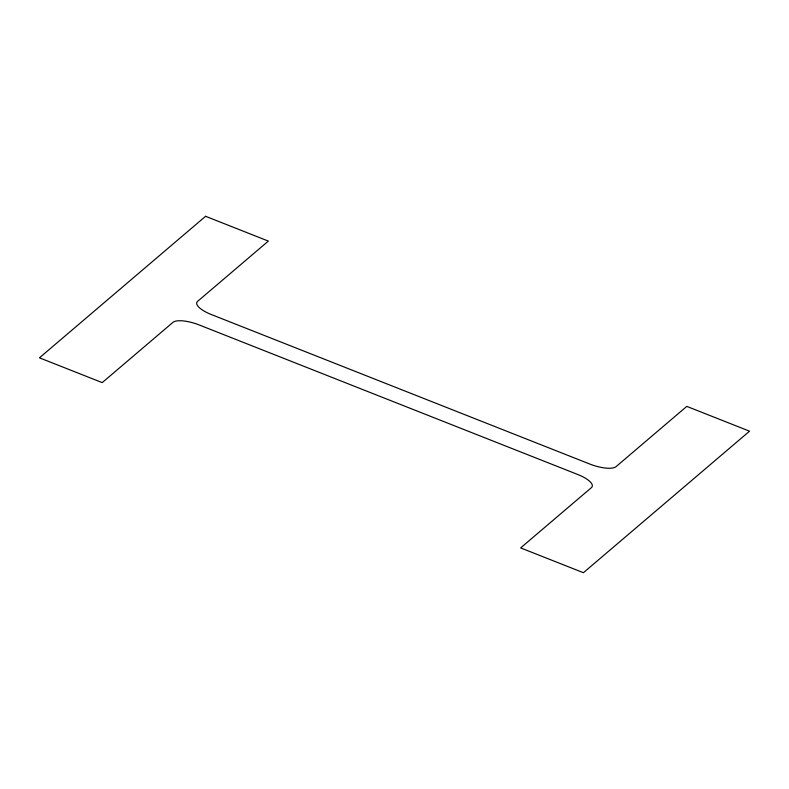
<?xml version="1.0" encoding="UTF-8"?>
<svg xmlns="http://www.w3.org/2000/svg" width="789" height="789" viewBox="0 0 789 789"><rect width="100%" height="100%" fill="white"/><g stroke="black" fill="none" stroke-linecap="round" stroke-linejoin="round"><path stroke-width="1.18" d="M205.584 216.294L39.45 357.821L102.215 382.616L172.949 322.356A21.806 7.101 17.8 0 1 199.104 324.92L577.696 474.475A21.806 7.101 17.8 0 1 591.385 487.661L520.651 547.911L583.416 572.706L749.55 431.179L686.785 406.384L616.051 466.644A21.806 7.101 17.8 0 1 589.896 464.08L211.304 314.525A21.806 7.101 17.8 0 1 197.615 301.339L268.349 241.089L205.584 216.294"/></g></svg>
